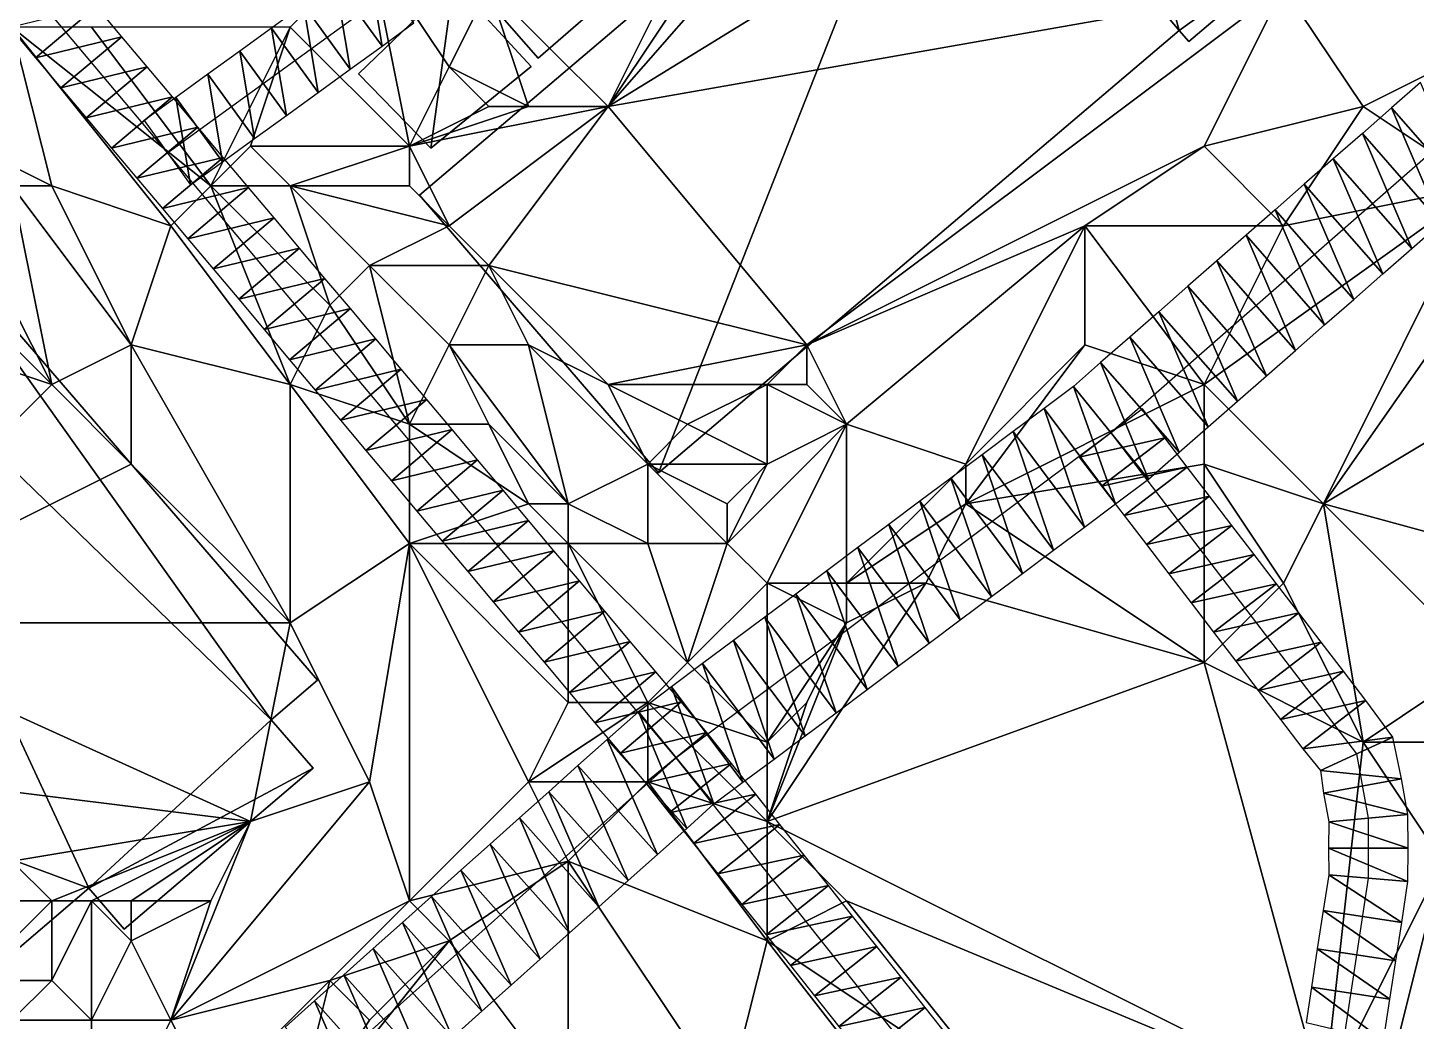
# Model space of a CAD drawing. Header units: metres. Extents: x -1103 to 901, y -902 to 905.
# Drawn here: x -289.2 to -219.3, y 361.9 to 412 of the extents above; entities that cross this region are included whole.
import ezdxf

# ---------------------------------------------------------------- set-up
doc = ezdxf.new("R2010")
doc.units = ezdxf.units.M
for name, color, linetype in [('OSM_BUILDING_FOOTPRINTS', 7, 'CONTINUOUS'), ('OSM_BUILDING_ROOFS', 1, 'CONTINUOUS'), ('OSM_BUILDING_WALLS', 8, 'CONTINUOUS'), ('OSM_ROAD_AXES', 2, 'CONTINUOUS'), ('OSM_ROAD_SURFACE', 9, 'CONTINUOUS'), ('OSM_TERRAIN', 3, 'CONTINUOUS')]:
    doc.layers.add(name, color=color, linetype=linetype)

msp = doc.modelspace()

# ---------------------------------------------------------------- linework, layer by layer
at = {"layer": 'OSM_BUILDING_FOOTPRINTS'}
for points in [[(-231.257, 411.825, 7.962), (-257.454, 389.563, 7.962), (-269.492, 403.531, 7.962), (-243.128, 425.948, 7.962), (-243.681, 426.589, 7.962), (-236.817, 432.417, 7.962), (-223.751, 417.233, 7.962), (-230.77, 411.272, 7.962), (-231.257, 411.825, 7.962)], [(-264.109, 417.675, 7.486), (-260.24, 413.263, 7.486), (-263.512, 410.432, 7.486), (-267.38, 414.844, 7.486), (-264.109, 417.675, 7.486)], [(-272.565, 409.646, 8.144), (-267.778, 414.269, 8.144), (-263.876, 410.011, 8.144), (-268.917, 405.909, 8.144), (-272.565, 409.646, 8.144)], [(-306.964, 395.27, 12.133), (-303.327, 398.377, 12.133), (-303.548, 398.632, 12.133), (-301.161, 400.666, 12.133), (-300.829, 400.279, 12.133), (-296.253, 404.183, 12.133), (-274.621, 379.113, 12.133), (-276.953, 377.122, 12.133), (-274.842, 374.678, 12.133), (-284.359, 366.572, 12.133), (-286.139, 368.64, 12.133), (-290.704, 364.747, 12.133), (-297.226, 372.311, 12.133), (-296.861, 372.621, 12.133), (-311.894, 390.039, 12.133), (-306.456, 394.672, 12.133), (-306.964, 395.27, 12.133)]]:
    msp.add_polyline3d(points, close=True, dxfattribs=at)
at = {"layer": 'OSM_BUILDING_ROOFS'}
for points in [[(-243.128, 425.948, 22.762), (-231.257, 411.825, 22.762), (-236.817, 432.417, 22.762)], [(-231.257, 411.825, 22.762), (-223.751, 417.233, 22.762), (-236.817, 432.417, 22.762)], [(-243.128, 425.948, 22.762), (-269.492, 403.531, 22.762), (-257.454, 389.563, 22.762)], [(-243.128, 425.948, 22.762), (-257.454, 389.563, 22.762), (-231.257, 411.825, 22.762)], [(-231.257, 411.825, 22.762), (-230.77, 411.272, 22.762), (-223.751, 417.233, 22.762)], [(-260.24, 413.263, 17.486), (-267.38, 414.844, 17.486), (-263.512, 410.432, 17.486)], [(-267.778, 414.269, 18.144), (-272.565, 409.646, 18.144), (-268.917, 405.909, 18.144)], [(-267.778, 414.269, 18.144), (-268.917, 405.909, 18.144), (-263.876, 410.011, 18.144)], [(-276.953, 377.122, 39.733), (-296.253, 404.183, 39.733), (-300.829, 400.279, 39.733)], [(-276.953, 377.122, 39.733), (-274.621, 379.113, 39.733), (-296.253, 404.183, 39.733)], [(-300.829, 400.279, 39.733), (-296.861, 372.621, 39.733), (-286.139, 368.64, 39.733)], [(-300.829, 400.279, 39.733), (-286.139, 368.64, 39.733), (-276.953, 377.122, 39.733)], [(-286.139, 368.64, 39.733), (-274.842, 374.678, 39.733), (-276.953, 377.122, 39.733)], [(-286.139, 368.64, 39.733), (-284.359, 366.572, 39.733), (-274.842, 374.678, 39.733)], [(-296.861, 372.621, 39.733), (-290.704, 364.747, 39.733), (-286.139, 368.64, 39.733)]]:
    msp.add_3dface(points, dxfattribs=at)
at = {"layer": 'OSM_BUILDING_WALLS'}
for points in [[(-243.128, 425.948, 7.962), (-269.492, 403.531, 7.962), (-269.492, 403.531, 22.762)], [(-243.128, 425.948, 7.962), (-269.492, 403.531, 22.762), (-243.128, 425.948, 22.762)], [(-230.77, 411.272, 7.962), (-223.751, 417.233, 7.962), (-223.751, 417.233, 22.762)], [(-230.77, 411.272, 7.962), (-223.751, 417.233, 22.762), (-230.77, 411.272, 22.762)], [(-267.38, 414.844, 7.486), (-263.512, 410.432, 7.486), (-263.512, 410.432, 17.486)], [(-267.38, 414.844, 7.486), (-263.512, 410.432, 17.486), (-267.38, 414.844, 17.486)], [(-267.778, 414.269, 8.144), (-272.565, 409.646, 8.144), (-272.565, 409.646, 18.144)], [(-267.778, 414.269, 8.144), (-272.565, 409.646, 18.144), (-267.778, 414.269, 18.144)], [(-263.876, 410.011, 8.144), (-267.778, 414.269, 8.144), (-267.778, 414.269, 18.144)], [(-263.876, 410.011, 8.144), (-267.778, 414.269, 18.144), (-263.876, 410.011, 18.144)], [(-263.512, 410.432, 7.486), (-260.24, 413.263, 7.486), (-260.24, 413.263, 17.486)], [(-263.512, 410.432, 7.486), (-260.24, 413.263, 17.486), (-263.512, 410.432, 17.486)], [(-257.454, 389.563, 7.962), (-231.257, 411.825, 7.962), (-231.257, 411.825, 22.762)], [(-257.454, 389.563, 7.962), (-231.257, 411.825, 22.762), (-257.454, 389.563, 22.762)], [(-231.257, 411.825, 7.962), (-230.77, 411.272, 7.962), (-230.77, 411.272, 22.762)], [(-231.257, 411.825, 7.962), (-230.77, 411.272, 22.762), (-231.257, 411.825, 22.762)], [(-272.565, 409.646, 8.144), (-268.917, 405.909, 8.144), (-268.917, 405.909, 18.144)], [(-272.565, 409.646, 8.144), (-268.917, 405.909, 18.144), (-272.565, 409.646, 18.144)], [(-268.917, 405.909, 8.144), (-263.876, 410.011, 8.144), (-263.876, 410.011, 18.144)], [(-268.917, 405.909, 8.144), (-263.876, 410.011, 18.144), (-268.917, 405.909, 18.144)], [(-274.621, 379.113, 12.133), (-296.253, 404.183, 12.133), (-296.253, 404.183, 39.733)], [(-274.621, 379.113, 12.133), (-296.253, 404.183, 39.733), (-274.621, 379.113, 39.733)], [(-269.492, 403.531, 7.962), (-257.454, 389.563, 7.962), (-257.454, 389.563, 22.762)], [(-269.492, 403.531, 7.962), (-257.454, 389.563, 22.762), (-269.492, 403.531, 22.762)], [(-276.953, 377.122, 12.133), (-274.621, 379.113, 12.133), (-274.621, 379.113, 39.733)], [(-276.953, 377.122, 12.133), (-274.621, 379.113, 39.733), (-276.953, 377.122, 39.733)], [(-274.842, 374.678, 12.133), (-276.953, 377.122, 12.133), (-276.953, 377.122, 39.733)], [(-274.842, 374.678, 12.133), (-276.953, 377.122, 39.733), (-274.842, 374.678, 39.733)], [(-284.359, 366.572, 12.133), (-274.842, 374.678, 12.133), (-274.842, 374.678, 39.733)], [(-284.359, 366.572, 12.133), (-274.842, 374.678, 39.733), (-284.359, 366.572, 39.733)], [(-290.704, 364.747, 12.133), (-286.139, 368.64, 12.133), (-286.139, 368.64, 39.733)], [(-290.704, 364.747, 12.133), (-286.139, 368.64, 39.733), (-290.704, 364.747, 39.733)], [(-286.139, 368.64, 12.133), (-284.359, 366.572, 12.133), (-284.359, 366.572, 39.733)], [(-286.139, 368.64, 12.133), (-284.359, 366.572, 39.733), (-286.139, 368.64, 39.733)]]:
    msp.add_3dface(points, dxfattribs=at)
at = {"layer": 'OSM_ROAD_AXES'}
for points in [[(338.128, 881.942, 14.359), (234.895, 793.04, 12.898), (204.718, 767.892, 16.831), (76.88, 658.585, 15.214), (-16.846, 578.441, 10.141), (-81.964, 522.77, 11.318), (-163.309, 453.629, 16.809), (-182.001, 437.737, 14.897), (-234.694, 391.565, 11.193), (-256.57, 375.209, 14.917), (-337.594, 302.816, 14.849)], [(-157.826, 253.505, 19.336), (-161.33, 257.519, 19.095), (-183.747, 284.924, 15.418), (-208.994, 315.767, 14.23), (-234.639, 347.573, 15.628), (-256.57, 375.209, 14.917), (-282.181, 405.676, 12.154), (-361.261, 499.721, 16.837)], [(-282.181, 405.676, 12.154), (-251.673, 427.794, 8.69), (-220.844, 457.731, 10.225)], [(-234.694, 391.565, 11.193), (-222.325, 375.408, 12.418), (-221.739, 372.168, 12.738), (-221.739, 369.149, 13.023), (-222.922, 361.418, 13.709), (-224.038, 358.178, 13.974), (-225.884, 354.938, 14.455), (-234.639, 347.573, 15.628)]]:
    msp.add_polyline3d(points, dxfattribs=at)
at = {"layer": 'OSM_ROAD_SURFACE'}
for points in [[(-271.373, 411.042, 10.751), (-272.115, 415.444, 10.418), (-273.721, 414.28, 10.734)], [(-271.373, 411.042, 10.751), (-269.768, 412.206, 10.721), (-272.115, 415.444, 10.418)], [(-272.979, 409.878, 11.067), (-273.721, 414.28, 10.734), (-275.327, 413.116, 10.996)], [(-272.979, 409.878, 11.067), (-271.373, 411.042, 10.751), (-273.721, 414.28, 10.734)], [(-285.753, 413.031, 11.505), (-290.09, 411.973, 11.365), (-288.814, 410.457, 11.518)], [(-284.477, 411.514, 11.669), (-285.753, 413.031, 11.505), (-288.814, 410.457, 11.518)], [(-274.585, 408.713, 11.276), (-275.327, 413.116, 10.996), (-276.933, 411.952, 11.289)], [(-274.585, 408.713, 11.276), (-272.979, 409.878, 11.067), (-275.327, 413.116, 10.996)], [(-276.19, 407.549, 11.433), (-276.933, 411.952, 11.289), (-278.538, 410.788, 11.507)], [(-276.19, 407.549, 11.433), (-274.585, 408.713, 11.276), (-276.933, 411.952, 11.289)], [(-284.477, 411.514, 11.669), (-288.814, 410.457, 11.518), (-287.539, 408.94, 11.67)], [(-283.202, 409.997, 11.808), (-284.477, 411.514, 11.669), (-287.539, 408.94, 11.67)], [(-277.796, 406.385, 11.59), (-278.538, 410.788, 11.507), (-280.144, 409.624, 11.725)], [(-277.796, 406.385, 11.59), (-276.19, 407.549, 11.433), (-278.538, 410.788, 11.507)], [(-283.202, 409.997, 11.808), (-287.539, 408.94, 11.67), (-286.263, 407.423, 11.829)], [(-281.926, 408.48, 11.947), (-283.202, 409.997, 11.808), (-286.263, 407.423, 11.829)], [(-279.402, 405.221, 12.255), (-280.144, 409.624, 11.725), (-281.75, 408.46, 11.942)], [(-279.402, 405.221, 12.255), (-277.796, 406.385, 11.59), (-280.144, 409.624, 11.725)], [(-219.107, 409.212, 11.174), (-220.571, 407.93, 10.989), (-216.616, 403.417, 11.104)], [(-281.926, 408.48, 11.947), (-286.263, 407.423, 11.829), (-284.988, 405.906, 11.988)], [(-280.651, 406.963, 12.086), (-281.926, 408.48, 11.947), (-284.988, 405.906, 11.988)], [(-281.008, 404.057, 12.36), (-281.75, 408.46, 11.942), (-283.355, 407.296, 12.052)], [(-281.008, 404.057, 12.36), (-279.402, 405.221, 12.255), (-281.75, 408.46, 11.942)], [(-220.571, 407.93, 10.989), (-222.034, 406.647, 10.887), (-218.08, 402.134, 11.081)], [(-220.571, 407.93, 10.989), (-218.08, 402.134, 11.081), (-216.616, 403.417, 11.104)], [(-280.651, 406.963, 12.086), (-284.988, 405.906, 11.988), (-283.712, 404.389, 12.147)], [(-279.37, 405.44, 12.226), (-280.651, 406.963, 12.086), (-283.712, 404.389, 12.147)], [(-222.034, 406.647, 10.887), (-223.498, 405.364, 10.838), (-219.544, 400.852, 11.059)], [(-222.034, 406.647, 10.887), (-219.544, 400.852, 11.059), (-218.08, 402.134, 11.081)], [(-279.37, 405.44, 12.226), (-283.712, 404.389, 12.147), (-282.432, 402.866, 12.307)], [(-278.089, 403.916, 12.383), (-279.37, 405.44, 12.226), (-282.432, 402.866, 12.307)], [(-223.498, 405.364, 10.838), (-224.962, 404.082, 10.766), (-221.008, 399.569, 11.036)], [(-223.498, 405.364, 10.838), (-221.008, 399.569, 11.036), (-219.544, 400.852, 11.059)], [(-278.089, 403.916, 12.383), (-282.432, 402.866, 12.307), (-281.151, 401.343, 12.473)], [(-276.809, 402.393, 12.551), (-278.089, 403.916, 12.383), (-281.151, 401.343, 12.473)], [(-224.962, 404.082, 10.766), (-226.425, 402.799, 10.678), (-222.471, 398.287, 11.013)], [(-224.962, 404.082, 10.766), (-222.471, 398.287, 11.013), (-221.008, 399.569, 11.036)], [(-226.425, 402.799, 10.678), (-227.889, 401.517, 10.719), (-223.935, 397.004, 10.991)], [(-226.425, 402.799, 10.678), (-223.935, 397.004, 10.991), (-222.471, 398.287, 11.013)], [(-276.809, 402.393, 12.551), (-281.151, 401.343, 12.473), (-279.871, 399.819, 12.644)], [(-275.528, 400.87, 12.719), (-276.809, 402.393, 12.551), (-279.871, 399.819, 12.644)], [(-227.889, 401.517, 10.719), (-229.353, 400.234, 10.707), (-225.399, 395.722, 10.968)], [(-227.889, 401.517, 10.719), (-225.399, 395.722, 10.968), (-223.935, 397.004, 10.991)], [(-275.528, 400.87, 12.719), (-279.871, 399.819, 12.644), (-278.59, 398.296, 12.815)], [(-274.248, 399.346, 12.881), (-275.528, 400.87, 12.719), (-278.59, 398.296, 12.815)], [(-229.353, 400.234, 10.707), (-230.817, 398.952, 10.694), (-226.862, 394.439, 10.946)], [(-229.353, 400.234, 10.707), (-226.862, 394.439, 10.946), (-225.399, 395.722, 10.968)], [(-274.248, 399.346, 12.881), (-278.59, 398.296, 12.815), (-277.309, 396.772, 12.987)], [(-272.967, 397.823, 13.038), (-274.248, 399.346, 12.881), (-277.309, 396.772, 12.987)], [(-230.817, 398.952, 10.694), (-232.28, 397.669, 10.681), (-228.326, 393.156, 10.923)], [(-230.817, 398.952, 10.694), (-228.326, 393.156, 10.923), (-226.862, 394.439, 10.946)], [(-272.967, 397.823, 13.038), (-277.309, 396.772, 12.987), (-276.029, 395.249, 13.142)], [(-271.686, 396.3, 13.209), (-272.967, 397.823, 13.038), (-276.029, 395.249, 13.142)], [(-232.28, 397.669, 10.681), (-233.744, 396.387, 10.863), (-229.79, 391.874, 11.108)], [(-232.28, 397.669, 10.681), (-229.79, 391.874, 11.108), (-228.326, 393.156, 10.923)], [(-271.686, 396.3, 13.209), (-276.029, 395.249, 13.142), (-274.748, 393.726, 13.329)], [(-270.406, 394.776, 13.368), (-271.686, 396.3, 13.209), (-274.748, 393.726, 13.329)], [(-233.744, 396.387, 10.863), (-235.208, 395.104, 11.069), (-231.254, 390.591, 11.329)], [(-233.744, 396.387, 10.863), (-231.254, 390.591, 11.329), (-229.79, 391.874, 11.108)], [(-235.208, 395.104, 11.069), (-236.582, 393.897, 11.221), (-232.806, 389.234, 11.529)], [(-235.208, 395.104, 11.069), (-232.806, 389.234, 11.529), (-231.254, 390.591, 11.329)], [(-270.406, 394.776, 13.368), (-274.748, 393.726, 13.329), (-273.468, 392.202, 13.528)], [(-269.125, 393.253, 13.516), (-270.406, 394.776, 13.368), (-273.468, 392.202, 13.528)], [(-236.582, 393.897, 11.221), (-238.053, 392.8, 11.373), (-234.46, 387.994, 11.66)], [(-236.582, 393.897, 11.221), (-234.46, 387.994, 11.66), (-232.806, 389.234, 11.529)], [(-269.125, 393.253, 13.516), (-273.468, 392.202, 13.528), (-272.187, 390.679, 13.725)], [(-267.845, 391.73, 13.773), (-269.125, 393.253, 13.516), (-272.187, 390.679, 13.725)], [(-238.053, 392.8, 11.373), (-239.616, 391.631, 11.584), (-236.023, 386.826, 11.783)], [(-238.053, 392.8, 11.373), (-236.023, 386.826, 11.783), (-234.46, 387.994, 11.66)], [(-236.282, 390.349, 11.447), (-231.982, 391.312, 11.235), (-233.106, 392.781, 11.069)], [(-267.845, 391.73, 13.773), (-272.187, 390.679, 13.725), (-270.907, 389.156, 13.923)], [(-266.564, 390.206, 13.939), (-267.845, 391.73, 13.773), (-270.907, 389.156, 13.923)], [(-239.616, 391.631, 11.584), (-241.178, 390.463, 11.845), (-237.585, 385.658, 11.906)], [(-239.616, 391.631, 11.584), (-237.585, 385.658, 11.906), (-236.023, 386.826, 11.783)], [(-236.282, 390.349, 11.447), (-235.158, 388.881, 11.623), (-231.982, 391.312, 11.235)], [(-235.158, 388.881, 11.623), (-230.857, 389.843, 11.431), (-231.982, 391.312, 11.235)], [(-266.564, 390.206, 13.939), (-270.907, 389.156, 13.923), (-269.626, 387.632, 14.098)], [(-265.283, 388.683, 14.093), (-266.564, 390.206, 13.939), (-269.626, 387.632, 14.098)], [(-241.178, 390.463, 11.845), (-242.741, 389.295, 12.101), (-239.148, 384.489, 12.08)], [(-241.178, 390.463, 11.845), (-239.148, 384.489, 12.08), (-237.585, 385.658, 11.906)], [(-242.741, 389.295, 12.101), (-244.303, 388.126, 12.294), (-240.71, 383.321, 12.272)], [(-242.741, 389.295, 12.101), (-240.71, 383.321, 12.272), (-239.148, 384.489, 12.08)], [(-235.158, 388.881, 11.623), (-234.033, 387.412, 11.685), (-230.857, 389.843, 11.431)], [(-234.033, 387.412, 11.685), (-229.733, 388.374, 11.505), (-230.857, 389.843, 11.431)], [(-265.283, 388.683, 14.093), (-269.626, 387.632, 14.098), (-268.345, 386.109, 14.214)], [(-264.003, 387.159, 14.204), (-265.283, 388.683, 14.093), (-268.345, 386.109, 14.214)], [(-244.303, 388.126, 12.294), (-245.866, 386.958, 12.488), (-242.273, 382.153, 12.587)], [(-244.303, 388.126, 12.294), (-242.273, 382.153, 12.587), (-240.71, 383.321, 12.272)], [(-234.033, 387.412, 11.685), (-232.909, 385.943, 11.747), (-229.733, 388.374, 11.505)], [(-232.909, 385.943, 11.747), (-228.608, 386.906, 11.618), (-229.733, 388.374, 11.505)], [(-264.003, 387.159, 14.204), (-268.345, 386.109, 14.214), (-267.065, 384.586, 14.306)], [(-262.722, 385.636, 14.299), (-264.003, 387.159, 14.204), (-267.065, 384.586, 14.306)], [(-245.866, 386.958, 12.488), (-247.428, 385.79, 12.682), (-243.836, 380.984, 12.926)], [(-245.866, 386.958, 12.488), (-243.836, 380.984, 12.926), (-242.273, 382.153, 12.587)], [(-232.909, 385.943, 11.747), (-231.784, 384.474, 11.809), (-228.608, 386.906, 11.618)], [(-231.784, 384.474, 11.809), (-227.484, 385.437, 11.732), (-228.608, 386.906, 11.618)], [(-247.428, 385.79, 12.682), (-248.991, 384.621, 12.993), (-245.398, 379.816, 13.265)], [(-247.428, 385.79, 12.682), (-245.398, 379.816, 13.265), (-243.836, 380.984, 12.926)], [(-262.722, 385.636, 14.299), (-267.065, 384.586, 14.306), (-265.784, 383.062, 14.398)], [(-261.442, 384.113, 14.404), (-262.722, 385.636, 14.299), (-265.784, 383.062, 14.398)], [(-231.784, 384.474, 11.809), (-230.66, 383.005, 11.871), (-227.484, 385.437, 11.732)], [(-230.66, 383.005, 11.871), (-226.359, 383.968, 11.845), (-227.484, 385.437, 11.732)], [(-248.991, 384.621, 12.993), (-250.554, 383.453, 13.303), (-246.961, 378.648, 13.604)], [(-248.991, 384.621, 12.993), (-246.961, 378.648, 13.604), (-245.398, 379.816, 13.265)], [(-261.442, 384.113, 14.404), (-265.784, 383.062, 14.398), (-264.504, 381.539, 14.489)], [(-260.161, 382.589, 14.509), (-261.442, 384.113, 14.404), (-264.504, 381.539, 14.489)], [(-230.66, 383.005, 11.871), (-229.535, 381.536, 11.954), (-226.359, 383.968, 11.845)], [(-229.535, 381.536, 11.954), (-225.235, 382.499, 11.954), (-226.359, 383.968, 11.845)], [(-250.554, 383.453, 13.303), (-252.116, 382.285, 13.657), (-248.523, 377.479, 13.934)], [(-250.554, 383.453, 13.303), (-248.523, 377.479, 13.934), (-246.961, 378.648, 13.604)], [(-260.161, 382.589, 14.509), (-264.504, 381.539, 14.489), (-263.223, 380.015, 14.581)], [(-258.881, 381.066, 14.565), (-260.161, 382.589, 14.509), (-263.223, 380.015, 14.581)], [(-252.116, 382.285, 13.657), (-253.679, 381.116, 13.982), (-250.086, 376.311, 14.235)], [(-252.116, 382.285, 13.657), (-250.086, 376.311, 14.235), (-248.523, 377.479, 13.934)], [(-229.535, 381.536, 11.954), (-228.411, 380.068, 12.065), (-225.235, 382.499, 11.954)], [(-228.411, 380.068, 12.065), (-224.11, 381.03, 12.035), (-225.235, 382.499, 11.954)], [(-258.881, 381.066, 14.565), (-263.223, 380.015, 14.581), (-261.942, 378.492, 14.674)], [(-257.6, 379.543, 14.622), (-258.881, 381.066, 14.565), (-261.942, 378.492, 14.674)], [(-253.679, 381.116, 13.982), (-255.241, 379.948, 14.307), (-251.648, 375.143, 14.386)], [(-253.679, 381.116, 13.982), (-251.648, 375.143, 14.386), (-250.086, 376.311, 14.235)], [(-228.411, 380.068, 12.065), (-227.287, 378.599, 12.176), (-224.11, 381.03, 12.035)], [(-227.287, 378.599, 12.176), (-222.986, 379.562, 12.116), (-224.11, 381.03, 12.035)], [(-257.6, 379.543, 14.622), (-261.942, 378.492, 14.674), (-260.662, 376.969, 15.006)], [(-256.319, 378.019, 14.591), (-257.6, 379.543, 14.622), (-260.662, 376.969, 15.006)], [(-255.241, 379.948, 14.307), (-256.804, 378.78, 14.613), (-253.211, 373.975, 14.936)], [(-255.241, 379.948, 14.307), (-253.211, 373.975, 14.936), (-251.648, 375.143, 14.386)], [(-227.287, 378.599, 12.176), (-226.162, 377.13, 12.309), (-222.986, 379.562, 12.116)], [(-226.162, 377.13, 12.309), (-221.861, 378.093, 12.245), (-222.986, 379.562, 12.116)], [(-256.804, 378.78, 14.613), (-258.47, 377.53, 14.904), (-254.67, 372.887, 15.105)], [(-256.804, 378.78, 14.613), (-254.67, 372.887, 15.105), (-253.211, 373.975, 14.936)], [(-226.162, 377.13, 12.309), (-225.038, 375.661, 12.443), (-221.861, 378.093, 12.245)], [(-225.038, 375.661, 12.443), (-220.507, 376.242, 12.555), (-221.861, 378.093, 12.245)], [(-256.319, 378.019, 14.591), (-260.662, 376.969, 15.006), (-259.381, 375.445, 15.065)], [(-258.47, 377.53, 14.904), (-260.042, 376.13, 15.125), (-256.044, 371.656, 15.08)], [(-255.021, 376.474, 14.618), (-256.319, 378.019, 14.591), (-259.381, 375.445, 15.065)], [(-258.47, 377.53, 14.904), (-256.044, 371.656, 15.08), (-254.67, 372.887, 15.105)], [(-260.042, 376.13, 15.125), (-261.515, 374.814, 15.332), (-257.517, 370.339, 15.304)], [(-260.042, 376.13, 15.125), (-257.517, 370.339, 15.304), (-256.044, 371.656, 15.08)], [(-255.021, 376.474, 14.618), (-259.381, 375.445, 15.065), (-258.118, 373.944, 14.958)], [(-253.785, 374.917, 14.793), (-255.021, 376.474, 14.618), (-258.118, 373.944, 14.958)], [(-225.038, 375.661, 12.443), (-224.143, 374.574, 12.542), (-220.507, 376.242, 12.555)], [(-224.143, 374.574, 12.542), (-220.064, 374.144, 12.73), (-220.507, 376.242, 12.555)], [(-261.515, 374.814, 15.332), (-262.988, 373.497, 15.557), (-258.99, 369.023, 15.549)], [(-261.515, 374.814, 15.332), (-258.99, 369.023, 15.549), (-257.517, 370.339, 15.304)], [(-253.785, 374.917, 14.793), (-258.118, 373.944, 14.958), (-256.918, 372.43, 15.036)], [(-252.566, 373.381, 14.965), (-253.785, 374.917, 14.793), (-256.918, 372.43, 15.036)], [(-224.143, 374.574, 12.542), (-224, 373.432, 12.645), (-220.064, 374.144, 12.73)], [(-224, 373.432, 12.645), (-219.748, 372.354, 12.849), (-220.064, 374.144, 12.73)], [(-262.988, 373.497, 15.557), (-264.461, 372.181, 15.799), (-260.464, 367.707, 15.8)], [(-262.988, 373.497, 15.557), (-260.464, 367.707, 15.8), (-258.99, 369.023, 15.549)], [(-252.566, 373.381, 14.965), (-256.918, 372.43, 15.036), (-255.7, 370.895, 15.117)], [(-251.348, 371.846, 15.188), (-252.566, 373.381, 14.965), (-255.7, 370.895, 15.117)], [(-224, 373.432, 12.645), (-223.73, 371.981, 12.776), (-219.748, 372.354, 12.849)], [(-264.461, 372.181, 15.799), (-265.934, 370.865, 16.034), (-261.937, 366.391, 16.066)], [(-264.461, 372.181, 15.799), (-261.937, 366.391, 16.066), (-260.464, 367.707, 15.8)], [(-251.348, 371.846, 15.188), (-255.7, 370.895, 15.117), (-254.481, 369.36, 15.203)], [(-250.13, 370.311, 15.277), (-251.348, 371.846, 15.188), (-254.481, 369.36, 15.203)], [(-223.73, 371.981, 12.776), (-223.739, 370.658, 12.896), (-219.739, 370.658, 13.01)], [(-223.73, 371.981, 12.776), (-219.739, 370.658, 13.01), (-219.748, 372.354, 12.849)], [(-265.934, 370.865, 16.034), (-267.407, 369.549, 16.27), (-263.41, 365.074, 16.276)], [(-265.934, 370.865, 16.034), (-263.41, 365.074, 16.276), (-261.937, 366.391, 16.066)], [(-223.739, 370.658, 12.896), (-223.732, 369.32, 13.017), (-219.746, 368.978, 13.168)], [(-223.739, 370.658, 12.896), (-219.746, 368.978, 13.168), (-219.739, 370.658, 13.01)], [(-250.13, 370.311, 15.277), (-254.481, 369.36, 15.203), (-253.263, 367.824, 15.292)], [(-248.911, 368.775, 15.356), (-250.13, 370.311, 15.277), (-253.263, 367.824, 15.292)], [(-267.407, 369.549, 16.27), (-268.881, 368.232, 16.501), (-264.883, 363.758, 16.483)], [(-267.407, 369.549, 16.27), (-264.883, 363.758, 16.483), (-263.41, 365.074, 16.276)], [(-223.732, 369.32, 13.017), (-224.012, 367.519, 13.179), (-220.058, 366.914, 13.352)], [(-223.732, 369.32, 13.017), (-220.058, 366.914, 13.352), (-219.746, 368.978, 13.168)], [(-248.911, 368.775, 15.356), (-253.263, 367.824, 15.292), (-252.044, 366.289, 15.381)], [(-247.693, 367.24, 15.391), (-248.911, 368.775, 15.356), (-252.044, 366.289, 15.381)], [(-268.881, 368.232, 16.501), (-270.354, 366.916, 16.701), (-266.356, 362.442, 16.695)], [(-268.881, 368.232, 16.501), (-266.356, 362.442, 16.695), (-264.883, 363.758, 16.483)], [(-270.354, 366.916, 16.701), (-271.827, 365.6, 16.936), (-267.829, 361.126, 16.913)], [(-270.354, 366.916, 16.701), (-267.829, 361.126, 16.913), (-266.356, 362.442, 16.695)], [(-247.693, 367.24, 15.391), (-252.044, 366.289, 15.381), (-250.826, 364.754, 15.407)], [(-246.474, 365.705, 15.403), (-247.693, 367.24, 15.391), (-250.826, 364.754, 15.407)], [(-224.012, 367.519, 13.179), (-224.308, 365.586, 13.354), (-220.354, 364.981, 13.523)], [(-224.012, 367.519, 13.179), (-220.354, 364.981, 13.523), (-220.058, 366.914, 13.352)], [(-271.827, 365.6, 16.936), (-273.3, 364.284, 17.172), (-269.302, 359.809, 17.131)], [(-271.827, 365.6, 16.936), (-269.302, 359.809, 17.131), (-267.829, 361.126, 16.913)], [(-246.474, 365.705, 15.403), (-250.826, 364.754, 15.407), (-249.608, 363.218, 15.431)], [(-245.256, 364.169, 15.414), (-246.474, 365.705, 15.403), (-249.608, 363.218, 15.431)], [(-224.308, 365.586, 13.354), (-224.603, 363.654, 13.528), (-220.649, 363.049, 13.695)], [(-224.308, 365.586, 13.354), (-220.649, 363.049, 13.695), (-220.354, 364.981, 13.523)], [(-273.3, 364.284, 17.172), (-274.773, 362.967, 17.412), (-270.776, 358.493, 17.349)], [(-273.3, 364.284, 17.172), (-270.776, 358.493, 17.349), (-269.302, 359.809, 17.131)], [(-245.256, 364.169, 15.414), (-249.608, 363.218, 15.431), (-248.389, 361.683, 15.454)], [(-244.038, 362.634, 15.425), (-245.256, 364.169, 15.414), (-248.389, 361.683, 15.454)], [(-224.603, 363.654, 13.528), (-224.866, 361.886, 13.688), (-220.977, 360.951, 13.881)], [(-224.603, 363.654, 13.528), (-220.977, 360.951, 13.881), (-220.649, 363.049, 13.695)], [(-274.773, 362.967, 17.412), (-276.246, 361.651, 17.631), (-272.249, 357.177, 17.567)], [(-274.773, 362.967, 17.412), (-272.249, 357.177, 17.567), (-270.776, 358.493, 17.349)], [(-244.038, 362.634, 15.425), (-248.389, 361.683, 15.454), (-247.171, 360.147, 15.478)], [(-242.819, 361.099, 15.436), (-244.038, 362.634, 15.425), (-247.171, 360.147, 15.478)]]:
    msp.add_3dface(points, dxfattribs=at)
at = {"layer": 'OSM_TERRAIN'}
for points in [[(-260, 408, 10.134), (-246, 424, 10.043), (-252, 420, 9.873)], [(-260, 408, 10.134), (-234, 424, 10.157), (-246, 424, 10.043)], [(-260, 408, 10.134), (-226, 414, 10.149), (-234, 424, 10.157)], [(-256, 416, 10.041), (-260, 408, 10.134), (-252, 420, 9.873)], [(-270, 406, 11.016), (-272, 416, 10.3), (-276, 412, 11.193)], [(-270, 406, 11.016), (-268, 410, 10.919), (-272, 416, 10.3)], [(-268, 410, 10.919), (-266, 414, 9.955), (-272, 416, 10.3)], [(-266, 414, 9.955), (-260, 408, 10.134), (-256, 416, 10.041)], [(-264, 408, 10.441), (-266, 414, 9.955), (-268, 410, 10.919)], [(-264, 408, 10.441), (-260, 408, 10.134), (-266, 414, 9.955)], [(-250, 396, 10.134), (-226, 414, 10.149), (-260, 408, 10.134)], [(-250, 396, 10.134), (-230, 406, 10.115), (-226, 414, 10.149)], [(-230, 406, 10.115), (-222, 408, 10.834), (-226, 414, 10.149)], [(-222, 408, 10.834), (-214, 412, 11.673), (-226, 414, 10.149)], [(-288, 404, 12.45), (-290, 412, 11.307), (-292, 406, 12.238)], [(-288, 404, 12.45), (-282, 402, 12.326), (-290, 412, 11.307)], [(-282, 402, 12.326), (-280, 404, 12.387), (-290, 412, 11.307)], [(-290, 412, 11.307), (-280, 404, 12.387), (-286, 412, 11.623)], [(-280, 404, 12.387), (-276, 412, 11.193), (-286, 412, 11.623)], [(-278, 406, 11.57), (-276, 412, 11.193), (-280, 404, 12.387)], [(-278, 406, 11.57), (-270, 406, 11.016), (-276, 412, 11.193)], [(-222, 408, 10.834), (-216, 404, 11.062), (-214, 412, 11.673)], [(-270, 406, 11.016), (-266, 408, 10.876), (-268, 410, 10.919)], [(-266, 408, 10.876), (-264, 408, 10.441), (-268, 410, 10.919)], [(-268, 402, 10.134), (-260, 408, 10.134), (-270, 406, 11.016)], [(-270, 406, 11.016), (-264, 408, 10.441), (-266, 408, 10.876)], [(-270, 406, 11.016), (-260, 408, 10.134), (-264, 408, 10.441)], [(-268, 402, 10.134), (-266, 400, 10.134), (-260, 408, 10.134)], [(-266, 400, 10.134), (-250, 396, 10.134), (-260, 408, 10.134)], [(-230, 406, 10.115), (-226, 402, 10.708), (-222, 408, 10.834)], [(-226, 402, 10.708), (-216, 404, 11.062), (-222, 408, 10.834)], [(-214, 394, 11.619), (-210, 408, 11.631), (-224, 388, 11.283)], [(-224, 388, 11.283), (-210, 408, 11.631), (-216, 404, 11.062)], [(-290, 404, 12.472), (-288, 404, 12.45), (-292, 406, 12.238)], [(-280, 404, 12.387), (-276, 404, 12.25), (-278, 406, 11.57)], [(-276, 404, 12.25), (-270, 406, 11.016), (-278, 406, 11.57)], [(-270, 404, 10.703), (-270, 406, 11.016), (-276, 404, 12.25)], [(-268, 402, 10.134), (-270, 406, 11.016), (-270, 404, 10.703)], [(-236, 402, 10.454), (-230, 406, 10.115), (-250, 396, 10.134)], [(-236, 402, 10.454), (-226, 402, 10.708), (-230, 406, 10.115)], [(-288, 394, 15.013), (-290, 404, 12.472), (-290, 398, 14.698)], [(-288, 394, 15.013), (-284, 396, 13.295), (-290, 404, 12.472)], [(-290, 404, 12.472), (-284, 396, 13.295), (-288, 404, 12.45)], [(-284, 396, 13.295), (-282, 402, 12.326), (-288, 404, 12.45)], [(-276, 394, 13.169), (-280, 404, 12.387), (-282, 402, 12.326)], [(-276, 394, 13.169), (-274, 398, 13.016), (-280, 404, 12.387)], [(-280, 404, 12.387), (-274, 398, 13.016), (-276, 404, 12.25)], [(-274, 398, 13.016), (-272, 400, 12.592), (-276, 404, 12.25)], [(-272, 400, 12.592), (-268, 402, 10.134), (-276, 404, 12.25)], [(-276, 404, 12.25), (-268, 402, 10.134), (-270, 404, 10.703)], [(-230, 394, 10.759), (-224, 388, 11.283), (-216, 404, 11.062)], [(-230, 394, 10.759), (-216, 404, 11.062), (-226, 402, 10.708)], [(-284, 396, 13.295), (-276, 394, 13.169), (-282, 402, 12.326)], [(-272, 400, 12.592), (-266, 400, 10.134), (-268, 402, 10.134)], [(-248, 392, 11.855), (-236, 402, 10.454), (-250, 396, 10.134)], [(-248, 392, 11.855), (-242, 390, 11.939), (-236, 402, 10.454)], [(-242, 390, 11.939), (-236, 396, 11.017), (-236, 402, 10.454)], [(-236, 396, 11.017), (-230, 394, 10.759), (-236, 402, 10.454)], [(-230, 394, 10.759), (-226, 402, 10.708), (-236, 402, 10.454)], [(-288, 394, 15.013), (-294, 400, 15.013), (-300, 398, 15.013)], [(-288, 394, 15.013), (-290, 398, 14.698), (-294, 400, 15.013)], [(-274, 398, 13.016), (-270, 392, 13.748), (-272, 400, 12.592)], [(-270, 392, 13.748), (-268, 396, 12.869), (-272, 400, 12.592)], [(-268, 396, 12.869), (-266, 400, 10.134), (-272, 400, 12.592)], [(-268, 396, 12.869), (-264, 396, 10.626), (-266, 400, 10.134)], [(-264, 396, 10.626), (-260, 394, 10.134), (-266, 400, 10.134)], [(-260, 394, 10.134), (-250, 396, 10.134), (-266, 400, 10.134)], [(-300, 382, 15.013), (-288, 394, 15.013), (-300, 398, 15.013)], [(-276, 394, 13.169), (-270, 392, 13.748), (-274, 398, 13.016)], [(-288, 394, 15.013), (-284, 390, 15.01), (-284, 396, 13.295)], [(-284, 390, 15.01), (-276, 382, 14.999), (-284, 396, 13.295)], [(-276, 382, 14.999), (-276, 394, 13.169), (-284, 396, 13.295)], [(-270, 392, 13.748), (-266, 392, 13.636), (-268, 396, 12.869)], [(-266, 392, 13.636), (-262, 388, 13.904), (-268, 396, 12.869)], [(-268, 396, 12.869), (-262, 388, 13.904), (-264, 396, 10.626)], [(-262, 388, 13.904), (-258, 390, 10.229), (-264, 396, 10.626)], [(-258, 390, 10.229), (-260, 394, 10.134), (-264, 396, 10.626)], [(-260, 394, 10.134), (-252, 394, 10.204), (-250, 396, 10.134)], [(-252, 394, 10.204), (-250, 394, 10.739), (-250, 396, 10.134)], [(-250, 394, 10.739), (-248, 392, 11.855), (-250, 396, 10.134)], [(-242, 390, 11.939), (-242, 388, 11.836), (-236, 396, 11.017)], [(-242, 388, 11.836), (-230, 394, 10.759), (-236, 396, 11.017)], [(-288, 394, 15.013), (-300, 382, 15.013), (-284, 390, 15.01)], [(-276, 382, 14.999), (-270, 386, 14.153), (-276, 394, 13.169)], [(-270, 386, 14.153), (-270, 392, 13.748), (-276, 394, 13.169)], [(-258, 390, 10.229), (-256, 392, 10.134), (-260, 394, 10.134)], [(-256, 392, 10.134), (-252, 394, 10.204), (-260, 394, 10.134)], [(-252, 390, 12.018), (-252, 394, 10.204), (-256, 392, 10.134)], [(-252, 390, 12.018), (-248, 392, 11.855), (-252, 394, 10.204)], [(-252, 394, 10.204), (-248, 392, 11.855), (-250, 394, 10.739)], [(-242, 388, 11.836), (-230, 390, 11.345), (-230, 394, 10.759)], [(-230, 390, 11.345), (-224, 388, 11.283), (-230, 394, 10.759)], [(-224, 388, 11.283), (-202, 382, 12.519), (-214, 394, 11.619)], [(-270, 386, 14.153), (-264, 388, 14.109), (-270, 392, 13.748)], [(-264, 388, 14.109), (-266, 392, 13.636), (-270, 392, 13.748)], [(-264, 388, 14.109), (-262, 388, 13.904), (-266, 392, 13.636)], [(-258, 390, 10.229), (-252, 390, 12.018), (-256, 392, 10.134)], [(-252, 384, 13.466), (-248, 392, 11.855), (-254, 386, 13.219)], [(-254, 386, 13.219), (-248, 392, 11.855), (-252, 390, 12.018)], [(-252, 384, 13.466), (-248, 384, 12.876), (-248, 392, 11.855)], [(-248, 384, 12.876), (-242, 390, 11.939), (-248, 392, 11.855)], [(-300, 382, 15.013), (-276, 382, 14.999), (-284, 390, 15.01)], [(-258, 386, 13.265), (-258, 390, 10.229), (-262, 388, 13.904)], [(-258, 386, 13.265), (-254, 386, 13.219), (-258, 390, 10.229)], [(-254, 386, 13.219), (-254, 388, 12.544), (-258, 390, 10.229)], [(-258, 390, 10.229), (-254, 388, 12.544), (-252, 390, 12.018)], [(-254, 388, 12.544), (-254, 386, 13.219), (-252, 390, 12.018)], [(-248, 384, 12.876), (-242, 388, 11.836), (-242, 390, 11.939)], [(-230, 380, 11.997), (-230, 390, 11.345), (-242, 388, 11.836)], [(-230, 380, 11.997), (-226, 384, 11.799), (-230, 390, 11.345)], [(-226, 384, 11.799), (-224, 388, 11.283), (-230, 390, 11.345)], [(-270, 386, 14.153), (-262, 386, 14.238), (-264, 388, 14.109)], [(-262, 386, 14.238), (-262, 388, 13.904), (-264, 388, 14.109)], [(-262, 386, 14.238), (-258, 386, 13.265), (-262, 388, 13.904)], [(-244, 384, 12.324), (-242, 388, 11.836), (-248, 384, 12.876)], [(-244, 384, 12.324), (-230, 380, 11.997), (-242, 388, 11.836)], [(-226, 384, 11.799), (-222, 376, 12.364), (-224, 388, 11.283)], [(-222, 376, 12.364), (-216, 380, 12.264), (-224, 388, 11.283)], [(-216, 380, 12.264), (-202, 382, 12.519), (-224, 388, 11.283)], [(-272, 374, 15.636), (-270, 386, 14.153), (-276, 382, 14.999)], [(-272, 374, 15.636), (-270, 368, 16.59), (-270, 386, 14.153)], [(-270, 368, 16.59), (-264, 374, 15.596), (-270, 386, 14.153)], [(-264, 374, 15.596), (-262, 378, 14.647), (-270, 386, 14.153)], [(-262, 378, 14.647), (-262, 386, 14.238), (-270, 386, 14.153)], [(-262, 378, 14.647), (-258, 378, 14.786), (-262, 386, 14.238)], [(-258, 378, 14.786), (-256, 380, 14.37), (-262, 386, 14.238)], [(-256, 380, 14.37), (-258, 386, 13.265), (-262, 386, 14.238)], [(-256, 380, 14.37), (-254, 386, 13.219), (-258, 386, 13.265)], [(-256, 380, 14.37), (-252, 384, 13.466), (-254, 386, 13.219)], [(-252, 376, 14.04), (-252, 384, 13.466), (-256, 380, 14.37)], [(-248, 382, 12.876), (-252, 372, 15.186), (-244, 384, 12.324)], [(-252, 372, 15.186), (-230, 380, 11.997), (-244, 384, 12.324)], [(-252, 376, 14.04), (-248, 382, 12.876), (-252, 384, 13.466)], [(-248, 382, 12.876), (-248, 384, 12.876), (-252, 384, 13.466)], [(-248, 382, 12.876), (-244, 384, 12.324), (-248, 384, 12.876)], [(-222, 376, 12.364), (-226, 384, 11.799), (-230, 380, 11.997)], [(-294, 374, 15.013), (-278, 372, 15.013), (-300, 382, 15.013)], [(-278, 372, 15.013), (-276, 382, 14.999), (-300, 382, 15.013)], [(-278, 372, 15.013), (-272, 374, 15.636), (-276, 382, 14.999)], [(-250, 378, 13.753), (-252, 372, 15.186), (-248, 382, 12.876)], [(-252, 376, 14.04), (-250, 378, 13.753), (-248, 382, 12.876)], [(-258, 378, 14.786), (-252, 376, 14.04), (-256, 380, 14.37)], [(-230, 380, 11.997), (-252, 372, 15.186), (-224, 358, 13.99)], [(-224, 358, 13.99), (-222, 376, 12.364), (-230, 380, 11.997)], [(-222, 376, 12.364), (-216, 376, 13.144), (-216, 380, 12.264)], [(-258, 374, 14.891), (-258, 378, 14.786), (-264, 374, 15.596)], [(-264, 374, 15.596), (-258, 378, 14.786), (-262, 378, 14.647)], [(-258, 374, 14.891), (-252, 372, 15.186), (-258, 378, 14.786)], [(-252, 372, 15.186), (-252, 376, 14.04), (-258, 378, 14.786)], [(-252, 376, 14.04), (-252, 372, 15.186), (-250, 378, 13.753)], [(-224, 358, 13.99), (-218, 370, 13.091), (-222, 376, 12.364)], [(-218, 370, 13.091), (-216, 376, 13.144), (-222, 376, 12.364)], [(-290, 370, 15.013), (-278, 372, 15.013), (-294, 374, 15.013)], [(-282, 362, 17.721), (-272, 374, 15.636), (-278, 372, 15.013)], [(-282, 362, 17.721), (-270, 368, 16.59), (-272, 374, 15.636)], [(-270, 368, 16.59), (-262, 370, 15.603), (-264, 374, 15.596)], [(-262, 370, 15.603), (-258, 374, 14.891), (-264, 374, 15.596)], [(-252, 366, 15.34), (-258, 374, 14.891), (-262, 370, 15.603)], [(-252, 366, 15.34), (-252, 372, 15.186), (-258, 374, 14.891)], [(-288, 368, 15.013), (-278, 372, 15.013), (-290, 370, 15.013)], [(-288, 368, 15.013), (-286, 368, 15.185), (-278, 372, 15.013)], [(-286, 368, 15.185), (-284, 368, 15.013), (-278, 372, 15.013)], [(-284, 368, 15.013), (-280, 368, 15.874), (-278, 372, 15.013)], [(-280, 368, 15.874), (-282, 362, 17.721), (-278, 372, 15.013)], [(-252, 366, 15.34), (-248, 368, 15.336), (-252, 372, 15.186)], [(-248, 368, 15.336), (-224, 358, 13.99), (-252, 372, 15.186)], [(-290, 368, 15.448), (-288, 368, 15.013), (-290, 370, 15.013)], [(-268, 366, 16.289), (-262, 370, 15.603), (-270, 368, 16.59)], [(-268, 366, 16.289), (-262, 358, 16.993), (-262, 370, 15.603)], [(-254, 358, 16.372), (-262, 370, 15.603), (-262, 358, 16.993)], [(-254, 358, 16.372), (-252, 366, 15.34), (-262, 370, 15.603)], [(-224, 358, 13.99), (-222, 354, 14.451), (-218, 370, 13.091)], [(-222, 354, 14.451), (-218, 356, 13.352), (-218, 370, 13.091)], [(-292, 364, 17.675), (-288, 364, 17.109), (-288, 368, 15.013)], [(-292, 364, 17.675), (-288, 368, 15.013), (-290, 368, 15.448)], [(-288, 364, 17.109), (-286, 362, 17.821), (-286, 368, 15.185)], [(-288, 364, 17.109), (-286, 368, 15.185), (-288, 368, 15.013)], [(-286, 362, 17.821), (-284, 366, 15.41), (-286, 368, 15.185)], [(-286, 368, 15.185), (-284, 366, 15.41), (-284, 368, 15.013)], [(-284, 366, 15.41), (-282, 362, 17.721), (-280, 368, 15.874)], [(-284, 366, 15.41), (-280, 368, 15.874), (-284, 368, 15.013)], [(-274, 364, 17.232), (-270, 368, 16.59), (-282, 362, 17.721)], [(-274, 364, 17.232), (-268, 366, 16.289), (-270, 368, 16.59)], [(-252, 366, 15.34), (-240, 358, 15.41), (-248, 368, 15.336)], [(-248, 368, 15.336), (-240, 358, 15.41), (-224, 358, 13.99)], [(-286, 362, 17.821), (-282, 362, 17.721), (-284, 366, 15.41)], [(-276, 356, 17.814), (-262, 358, 16.993), (-268, 366, 16.289)], [(-276, 356, 17.814), (-268, 366, 16.289), (-272, 362, 16.948)], [(-272, 362, 16.948), (-268, 366, 16.289), (-274, 364, 17.232)], [(-254, 358, 16.372), (-238, 348, 15.617), (-252, 366, 15.34)], [(-252, 366, 15.34), (-238, 348, 15.617), (-240, 358, 15.41)], [(-290, 362, 17.675), (-288, 364, 17.109), (-292, 364, 17.675)], [(-290, 362, 17.675), (-286, 362, 17.821), (-288, 364, 17.109)], [(-280, 358, 18.152), (-274, 364, 17.232), (-282, 362, 17.721)], [(-280, 358, 18.152), (-276, 356, 17.814), (-274, 364, 17.232)], [(-276, 356, 17.814), (-272, 362, 16.948), (-274, 364, 17.232)], [(-290, 356, 18.493), (-286, 354, 18.723), (-290, 362, 17.675)], [(-286, 354, 18.723), (-286, 362, 17.821), (-290, 362, 17.675)], [(-280, 358, 18.152), (-282, 362, 17.721), (-286, 354, 18.723)], [(-286, 354, 18.723), (-282, 362, 17.721), (-286, 362, 17.821)]]:
    msp.add_3dface(points, dxfattribs=at)

doc.saveas('drawing.dxf')
